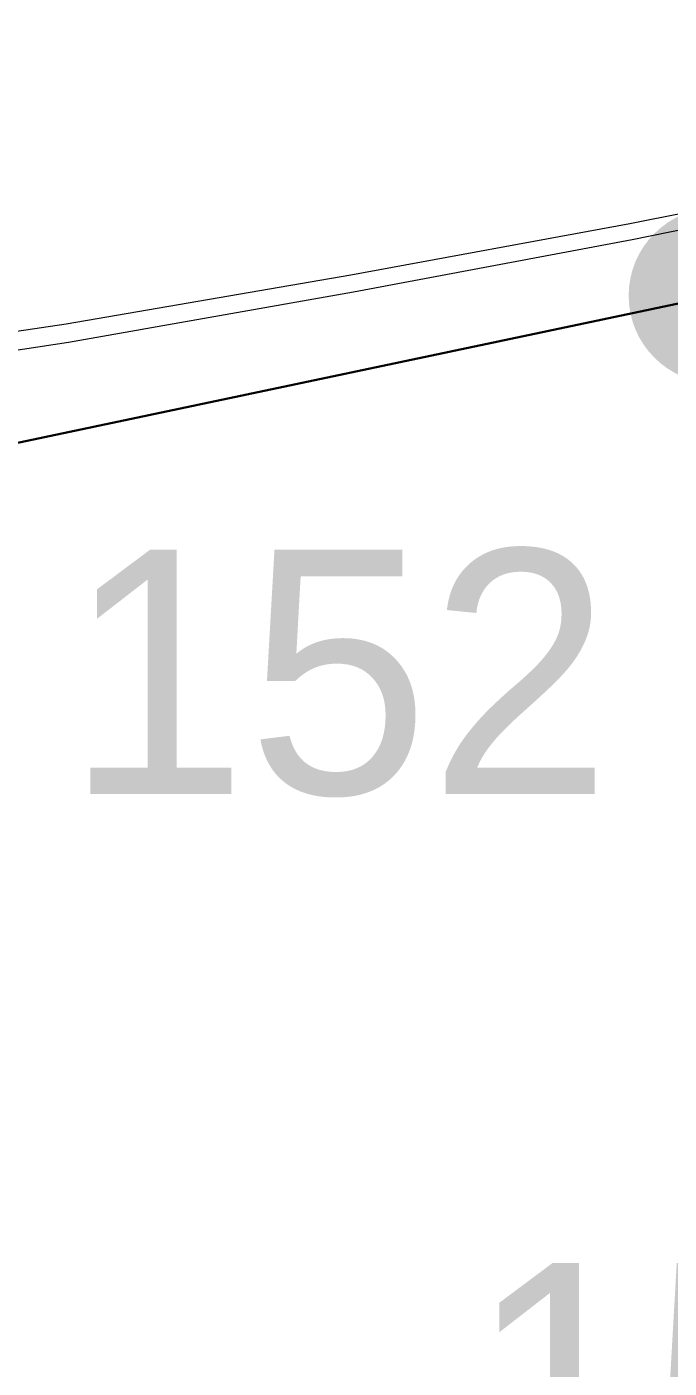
# Model space of a CAD drawing. Header units: metres. Extents: x 535413 to 535809, y 1836230 to 1836506.
# Drawn here: x 535683.28 to 535688.53, y 1836307.34 to 1836318.32 of the extents above; entities that cross this region are included whole.
import ezdxf
from ezdxf.enums import TextEntityAlignment as Align

# ---------------------------------------------------------------- set-up
doc = ezdxf.new("R2010")
doc.units = ezdxf.units.M
doc.header["$MEASUREMENT"] = 0
for name, color, linetype, lineweight in [('Level 2', 1, 'Continuous', 0), ('Level 4', 1, 'Continuous', 0), ('Level 5', 1, 'Continuous', 0), ('Level 9', 1, 'Continuous', 0)]:
    doc.layers.add(name, color=color, linetype=linetype, lineweight=lineweight)
doc.styles.add('Style-CHAR_FAST_FONT', font='CHAR_FAST_FONT.shx')

msp = doc.modelspace()

# ---------------------------------------------------------------- hatches: boundary and pattern name
at = {"layer": 'Level 4', "linetype": 'Continuous', "lineweight": 0}
h = msp.add_hatch(color=7, dxfattribs=at)
edge = h.paths.add_edge_path()
edge.add_arc((535688.92, 1836316.12), 0.719, 270, 630)

# ---------------------------------------------------------------- linework, layer by layer
at = {"layer": 'Level 2', "color": 7, "linetype": 'Continuous', "lineweight": 0, "flags": 128}
for points in [[(535667.71, 1836314.54), (535669.83, 1836314.56), (535672.01, 1836314.63), (535674.25, 1836314.76), (535676.55, 1836314.96), (535678.89, 1836315.22), (535681.25, 1836315.54), (535683.6, 1836315.89), (535685.93, 1836316.29), (535688.21, 1836316.71), (535690.42, 1836317.15), (535692.53, 1836317.61), (535694.52, 1836318.07), (535696.43, 1836318.54), (535698.28, 1836319.03), (535700.09, 1836319.52), (535701.89, 1836320.04), (535703.71, 1836320.58), (535705.57, 1836321.14), (535707.51, 1836321.73)], [(535667.72, 1836314.41), (535669.83, 1836314.41), (535672.01, 1836314.47), (535674.26, 1836314.6), (535676.56, 1836314.8), (535678.9, 1836315.06), (535681.27, 1836315.38), (535683.62, 1836315.74), (535685.95, 1836316.15), (535688.23, 1836316.58), (535690.44, 1836317.03), (535692.55, 1836317.5), (535694.55, 1836317.97), (535696.46, 1836318.45), (535698.3, 1836318.94), (535700.11, 1836319.44), (535701.91, 1836319.96), (535703.74, 1836320.49), (535705.61, 1836321.04), (535707.55, 1836321.62)]]:
    msp.add_lwpolyline(points, dxfattribs=at)
at = {"layer": 'Level 5', "color": 7, "linetype": 'Continuous', "lineweight": 30}
msp.add_line((535673.65, 1836312.9), (535688.92, 1836316.12), dxfattribs=at)
at = {"layer": 'Level 9', "color": 7, "linetype": 'Continuous', "lineweight": 0, "flags": 128}
msp.add_lwpolyline([(535667.72, 1836314.41), (535669.83, 1836314.41), (535672.01, 1836314.47), (535674.26, 1836314.6), (535676.56, 1836314.8), (535678.9, 1836315.06), (535681.27, 1836315.38), (535683.62, 1836315.74), (535685.95, 1836316.15), (535688.23, 1836316.58), (535690.44, 1836317.03), (535692.55, 1836317.5), (535694.55, 1836317.97), (535696.46, 1836318.45), (535698.3, 1836318.94), (535700.11, 1836319.44), (535701.91, 1836319.96), (535703.74, 1836320.49), (535705.61, 1836321.04), (535707.55, 1836321.62)], dxfattribs=at)

# ---------------------------------------------------------------- texts
at = {"layer": 'Level 4', "color": 1, "linetype": 'Continuous', "lineweight": 0, "style": 'Style-CHAR_FAST_FONT'}
for s, p in [('152', (535685.826, 1836313.04)), ('153', (535689.116, 1836307.2))]:
    msp.add_text(s, height=2, dxfattribs=at).set_placement(p, align=Align.MIDDLE_CENTER)

doc.saveas('drawing.dxf')
